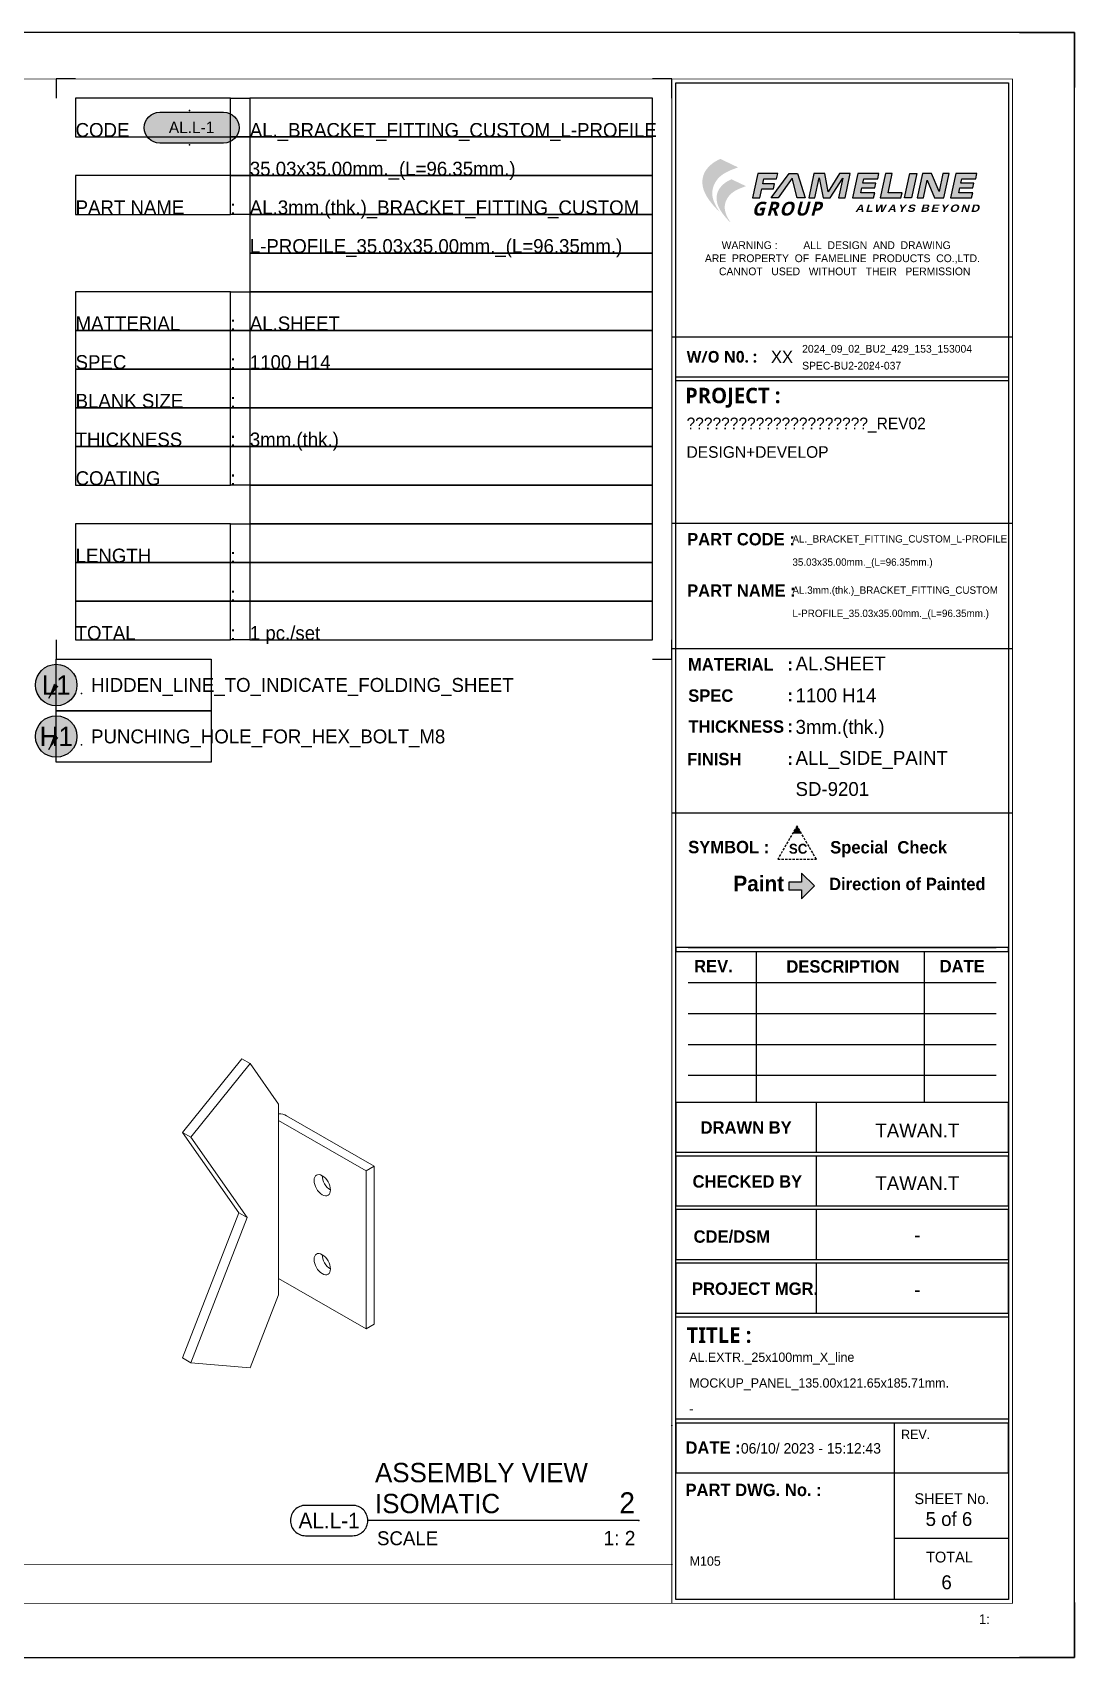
# Model space of a CAD drawing. Header units: millimetres. Extents: x -244126 to 368105, y -173968 to 259060.
# Drawn here: x 4256.4 to 4525.5, y 2857.8 to 3277.8 of the extents above; entities that cross this region are included whole.
import ezdxf
from ezdxf.enums import TextEntityAlignment as Align

# ---------------------------------------------------------------- set-up
doc = ezdxf.new("R2010")
doc.units = ezdxf.units.MM
doc.header["$MEASUREMENT"] = 0
for name, pattern in [('005_GG_TA_LINE', [13.75, 5, -1.25, 1.25, -1.25, 5]), ('BORDER2', [22.225, 6.35, -3.175, 6.35, -3.175, 0, -3.175]), ('HIDDEN', [9.525, 6.35, -3.175]), ('TA_GL_000.00010', [0.000275, 0.0001, -2.5e-05, 2.5e-05, -2.5e-05, 0.0001]), ('TA_HL_000.60000', [3.9, 2.13, -1.77])]:
    doc.linetypes.add(name, pattern=pattern)
for name, color, linetype in [('000 - D I M 0.25', 6, 'Continuous'), ('000 - H A T C H', 8, 'Continuous'), ('000 - L I N E 0.1', 1, 'Continuous'), ('000 - SYMBOL CON', 1, 'Continuous'), ('000 - T E X T', 4, 'Continuous'), ('000 - TITLEBLOCK', 4, 'Continuous'), ('A04_TUBE SERIES', 7, 'Continuous'), ('FL-Support ii', 5, 'Continuous'), ('T E X T', 4, 'Continuous')]:
    doc.layers.add(name, color=color, linetype=linetype)
doc.styles.add('BROWALLIA', font='BrowalliaUPC.ttf')
doc.styles.add('Cetury Gothic', font='GOTHIC.TTF')
doc.styles.add('MtXpl_BrowalliaUPC', font='BrowalliaUPC.ttf')
doc.styles.add('MtXpl_Century_Gothic', font='GOTHICB.TTF')
doc.styles.add('MtXpl_Malgun_Gothic', font='malgunbd.ttf')
doc.styles.add('TA', font='Cordia New.ttf', dxfattribs={"height": 4.5})

# ---------------------------------------------------------------- blocks, each defined once
blk = doc.blocks.new('A$Cfd196da9')
at = {"color": 0, "linetype": 'ByBlock', "const_width": 0.1}
blk.add_lwpolyline([(-143.5, -98), (96.5, -98), (96.5, 99), (-143.5, 99)], close=True, dxfattribs=at)
blk = doc.blocks.new('NEW LOGO FAMELINE')
h = blk.add_hatch(color=3)
h.dxf.hatch_style = 1
h.set_gradient(color1=(51, 51, 51), color2=(132, 132, 132), tint=1, name='INVHEMISPHERICAL')
edge = h.paths.add_edge_path()
edge.add_spline(control_points=[(167, -151.3), (166.2, -150.2), (164.6, -148), (161.9, -143.2), (159.3, -137.4), (158.4, -130.6), (159.4, -124.4), (161.9, -118.6), (166.8, -112.3), (175.3, -106.8), (182.7, -104.2), (186.7, -102.7)], knot_values=[0, 0, 0, 0, 3.999368, 8.221458, 16.423435, 22.935826, 28.683381, 35.030362, 41.70231, 52.106571, 65.045306, 65.045306, 65.045306, 65.045306], degree=3, periodic=0)
edge.add_line((186.7, -102.7), (167.5, -93.5))
edge.add_spline(control_points=[(167.5, -93.5), (165.3, -94.5), (160.7, -96.8), (154.8, -101.7), (150.3, -107.6), (148, -114.3), (147.8, -121.1), (149.6, -128.8), (153.3, -135.6), (157.9, -141.6), (162.1, -146.7), (165.3, -149.7), (167, -151.3)], knot_values=[0, 0, 0, 0, 7.114643, 15.455222, 22.761373, 29.246418, 36.248595, 42.954952, 52.716962, 59.173886, 65.493194, 72.469008, 72.469008, 72.469008, 72.469008], degree=3, periodic=0)
edge = h.paths.add_edge_path(flags=16)
edge.add_spline(control_points=[(174.4, -106.3), (174.1, -106.2), (172.5, -105.6), (168.6, -105.4), (162.7, -105.8), (156.2, -106.9), (152.6, -109.1), (151, -110.1)], knot_values=[0, 0, 0, 0, 1.056476, 5.025479, 11.599149, 18.811417, 24.352285, 24.352285, 24.352285, 24.352285], degree=3, periodic=0)
edge.add_spline(control_points=[(151, -110.1), (151.1, -109.8), (151.2, -109.5), (151.8, -108.3), (152.4, -107.3), (153.9, -105.1), (154.9, -104), (157.1, -101.7), (158.4, -100.5), (160.4, -99), (161.1, -98.5), (162.6, -97.6), (163.3, -97.1), (164.9, -96.2), (165.8, -95.8), (167, -95.2), (167.2, -95.1), (167.5, -95)], knot_values=[0.636744, 0.636744, 0.636744, 0.636744, 1.528083, 1.528083, 5.150301, 5.150301, 9.845601, 9.845601, 15.15015, 15.15015, 17.802424, 17.802424, 20.454698, 20.454698, 23.491903, 23.491903, 24.373762, 24.373762, 24.373762, 24.373762], degree=3, periodic=0)
edge.add_line((167.5, -95), (183.3, -102.6))
edge.add_spline(control_points=[(183.3, -102.6), (182.4, -102.9), (181.5, -103.2), (178.6, -104.4), (176.5, -105.2), (174.4, -106.3)], knot_values=[3.151221, 3.151221, 3.151221, 3.151221, 5.963358, 5.963358, 12.618488, 12.618488, 12.618488, 12.618488], degree=3, periodic=0)
h = blk.add_hatch(color=253)
h.dxf.hatch_style = 1
edge = h.paths.add_edge_path()
edge.add_spline(control_points=[(167.5, -95), (167.2, -95.1), (167, -95.2), (165.8, -95.8), (164.9, -96.2), (163.3, -97.1), (162.6, -97.6), (161.1, -98.5), (160.4, -99), (158.4, -100.5), (157.1, -101.7), (154.9, -104), (153.9, -105.1), (152.4, -107.3), (151.8, -108.3), (151.2, -109.5), (151.1, -109.8), (151, -110.1)], knot_values=[0.636744, 0.636744, 0.636744, 0.636744, 1.518603, 1.518603, 4.555808, 4.555808, 7.208082, 7.208082, 9.860357, 9.860357, 15.164905, 15.164905, 19.860205, 19.860205, 23.482423, 23.482423, 24.373762, 24.373762, 24.373762, 24.373762], degree=3, periodic=0)
edge.add_spline(control_points=[(151, -110.1), (152.6, -109.1), (156.2, -106.9), (162.7, -105.8), (168.6, -105.4), (172.5, -105.6), (174.1, -106.2), (174.4, -106.3)], knot_values=[0, 0, 0, 0, 5.540868, 12.753135, 19.326806, 23.295809, 24.352285, 24.352285, 24.352285, 24.352285], degree=3, periodic=0)
edge.add_spline(control_points=[(174.4, -106.3), (176.5, -105.2), (178.6, -104.4), (181.5, -103.2), (182.4, -102.9), (183.3, -102.6)], knot_values=[3.151221, 3.151221, 3.151221, 3.151221, 9.806351, 9.806351, 12.618488, 12.618488, 12.618488, 12.618488], degree=3, periodic=0)
edge.add_line((183.3, -102.6), (167.5, -95))
edge = h.paths.add_edge_path()
edge.add_spline(control_points=[(179.5, -116.8), (179.3, -116.9), (179.1, -117), (178.1, -117.4), (177.4, -117.8), (176, -118.5), (175.4, -118.9), (174.3, -119.6), (173.7, -120), (172, -121.3), (171, -122.3), (169.1, -124.2), (168.3, -125.1), (167.1, -126.9), (166.6, -127.7), (166.1, -128.8), (166, -129), (165.9, -129.2)], knot_values=[0.636744, 0.636744, 0.636744, 0.636744, 1.518603, 1.518603, 4.555808, 4.555808, 7.208082, 7.208082, 9.860357, 9.860357, 15.164905, 15.164905, 19.860205, 19.860205, 23.482423, 23.482423, 24.373762, 24.373762, 24.373762, 24.373762], degree=3, periodic=0)
edge.add_spline(control_points=[(165.9, -129.2), (166.3, -129), (166.6, -128.7), (167, -128.5)], knot_values=[0, 0, 0, 0, 1.522018, 1.522018, 1.522018, 1.522018], degree=3, periodic=0)
edge.add_spline(control_points=[(167, -128.5), (167.7, -128.1), (168.5, -127.7), (169.2, -127.3)], knot_values=[1.522018, 1.522018, 1.522018, 1.522018, 4.566053, 4.566053, 4.566053, 4.566053], degree=3, periodic=0)
edge.add_spline(control_points=[(169.2, -127.3), (169.5, -127.2), (170.2, -126.9), (171, -126.6), (171.6, -126.5)], knot_values=[4.566053, 4.566053, 4.566053, 4.566053, 5.540868, 7.610089, 7.610089, 7.610089, 7.610089], degree=3, periodic=0)
edge.add_spline(control_points=[(171.6, -126.5), (172.4, -126.3), (173.2, -126.1), (174, -126)], knot_values=[7.610089, 7.610089, 7.610089, 7.610089, 10.654125, 10.654125, 10.654125, 10.654125], degree=3, periodic=0)
edge.add_spline(control_points=[(174, -126), (174.6, -125.9), (175.8, -125.7), (177.1, -125.6), (177.8, -125.5)], knot_values=[10.654125, 10.654125, 10.654125, 10.654125, 12.753135, 15.220178, 15.220178, 15.220178, 15.220178], degree=3, periodic=0)
edge.add_spline(control_points=[(177.8, -125.5), (178.9, -125.5), (180.1, -125.4), (181.4, -125.4), (181.5, -125.4)], knot_values=[15.220178, 15.220178, 15.220178, 15.220178, 19.326806, 19.786231, 19.786231, 19.786231, 19.786231], degree=3, periodic=0)
edge.add_spline(control_points=[(181.5, -125.4), (182.1, -125.5), (182.8, -125.5), (183.4, -125.6)], knot_values=[19.786231, 19.786231, 19.786231, 19.786231, 22.069258, 22.069258, 22.069258, 22.069258], degree=3, periodic=0)
edge.add_spline(control_points=[(183.4, -125.6), (183.7, -125.6), (184.1, -125.7), (184.5, -125.8), (184.6, -125.9)], knot_values=[22.069258, 22.069258, 22.069258, 22.069258, 23.295809, 23.591276, 23.591276, 23.591276, 23.591276], degree=3, periodic=0)
edge.add_spline(control_points=[(184.6, -125.9), (184.8, -125.9), (185, -126), (185.2, -126.1)], knot_values=[23.591276, 23.591276, 23.591276, 23.591276, 24.352285, 24.352285, 24.352285, 24.352285], degree=3, periodic=0)
edge.add_spline(control_points=[(185.2, -126.1), (186.9, -125.2), (188.6, -124.5), (191, -123.5), (191.8, -123.3), (192.5, -123)], knot_values=[3.151221, 3.151221, 3.151221, 3.151221, 9.806351, 9.806351, 12.618488, 12.618488, 12.618488, 12.618488], degree=3, periodic=0)
edge.add_line((192.5, -123), (179.5, -116.8))
h = blk.add_hatch(color=3)
h.dxf.hatch_style = 1
h.set_gradient(color1=(51, 51, 51), color2=(132, 132, 132), tint=1, name='INVHEMISPHERICAL')
edge = h.paths.add_edge_path()
edge.add_spline(control_points=[(179.1, -163.1), (178.5, -162.2), (177.2, -160.4), (174.9, -156.5), (172.8, -151.7), (172, -146), (172.8, -140.9), (174.9, -136.2), (178.9, -131), (185.9, -126.5), (192, -124.3), (195.3, -123.1)], knot_values=[0, 0, 0, 0, 3.28902, 6.761203, 13.506384, 18.862075, 23.588778, 28.808439, 34.295348, 42.851654, 53.492273, 53.492273, 53.492273, 53.492273], degree=3, periodic=0)
edge.add_line((195.3, -123.1), (179.5, -115.6))
edge.add_spline(control_points=[(179.5, -115.6), (177.7, -116.4), (173.9, -118.3), (169.1, -122.3), (165.3, -127.2), (163.4, -132.7), (163.3, -138.3), (164.8, -144.6), (167.9, -150.2), (171.6, -155.1), (175.1, -159.3), (177.7, -161.8), (179.1, -163.1)], knot_values=[0, 0, 0, 0, 5.850974, 12.71014, 18.718608, 24.051811, 29.810295, 35.325501, 43.35363, 48.663707, 53.86061, 59.597414, 59.597414, 59.597414, 59.597414], degree=3, periodic=0)
edge = h.paths.add_edge_path(flags=16)
edge.add_spline(control_points=[(171.6, -126.5), (171, -126.6), (170.2, -126.9), (169.5, -127.2), (169.2, -127.3)], knot_values=[4.566053, 4.566053, 4.566053, 4.566053, 6.635274, 7.610089, 7.610089, 7.610089, 7.610089], degree=3, periodic=0)
edge.add_spline(control_points=[(169.2, -127.3), (168.5, -127.7), (167.7, -128.1), (167, -128.5)], knot_values=[1.522018, 1.522018, 1.522018, 1.522018, 4.566053, 4.566053, 4.566053, 4.566053], degree=3, periodic=0)
edge.add_spline(control_points=[(167, -128.5), (166.6, -128.7), (166.3, -129), (165.9, -129.2)], knot_values=[0, 0, 0, 0, 1.522018, 1.522018, 1.522018, 1.522018], degree=3, periodic=0)
edge.add_spline(control_points=[(165.9, -129.2), (166, -129), (166.1, -128.8), (166.6, -127.7), (167.1, -126.9), (168.3, -125.1), (169.1, -124.2), (171, -122.3), (172, -121.3), (173.7, -120), (174.3, -119.6), (175.4, -118.9), (176, -118.5), (177.4, -117.8), (178.1, -117.4), (179.1, -117), (179.3, -116.9), (179.5, -116.8)], knot_values=[0.636744, 0.636744, 0.636744, 0.636744, 1.528083, 1.528083, 5.150301, 5.150301, 9.845601, 9.845601, 15.15015, 15.15015, 17.802424, 17.802424, 20.454698, 20.454698, 23.491903, 23.491903, 24.373762, 24.373762, 24.373762, 24.373762], degree=3, periodic=0)
edge.add_line((179.5, -116.8), (192.5, -123))
edge.add_spline(control_points=[(192.5, -123), (191.8, -123.3), (191, -123.5), (188.6, -124.5), (186.9, -125.2), (185.2, -126.1)], knot_values=[3.151221, 3.151221, 3.151221, 3.151221, 5.963358, 5.963358, 12.618488, 12.618488, 12.618488, 12.618488], degree=3, periodic=0)
edge.add_spline(control_points=[(185.2, -126.1), (185, -126), (184.8, -125.9), (184.6, -125.9)], knot_values=[23.591276, 23.591276, 23.591276, 23.591276, 24.352285, 24.352285, 24.352285, 24.352285], degree=3, periodic=0)
edge.add_spline(control_points=[(184.6, -125.9), (184.5, -125.8), (184.1, -125.7), (183.7, -125.6), (183.4, -125.6)], knot_values=[22.069258, 22.069258, 22.069258, 22.069258, 22.364725, 23.591276, 23.591276, 23.591276, 23.591276], degree=3, periodic=0)
edge.add_spline(control_points=[(183.4, -125.6), (182.8, -125.5), (182.1, -125.5), (181.5, -125.4)], knot_values=[19.786231, 19.786231, 19.786231, 19.786231, 22.069258, 22.069258, 22.069258, 22.069258], degree=3, periodic=0)
edge.add_spline(control_points=[(181.5, -125.4), (181.4, -125.4), (180.1, -125.4), (178.9, -125.5), (177.8, -125.5)], knot_values=[15.220178, 15.220178, 15.220178, 15.220178, 15.679604, 19.786231, 19.786231, 19.786231, 19.786231], degree=3, periodic=0)
edge.add_spline(control_points=[(177.8, -125.5), (177.1, -125.6), (175.8, -125.7), (174.6, -125.9), (174, -126)], knot_values=[10.654125, 10.654125, 10.654125, 10.654125, 13.121167, 15.220178, 15.220178, 15.220178, 15.220178], degree=3, periodic=0)
edge.add_spline(control_points=[(174, -126), (173.2, -126.1), (172.4, -126.3), (171.6, -126.5)], knot_values=[7.610089, 7.610089, 7.610089, 7.610089, 10.654125, 10.654125, 10.654125, 10.654125], degree=3, periodic=0)
blk = doc.blocks.new('*U1670')
h = blk.add_hatch(color=3)
h.dxf.hatch_style = 1
h.paths.add_polyline_path([(510.88, 377.25), (512.73, 377.25), (513.23, 379.59), (516.26, 379.59), (516.54, 380.9), (513.5, 380.9), (513.78, 382.22), (517.05, 382.22), (517.34, 383.55), (512.22, 383.55)])
h.paths.add_polyline_path([(515.64, 377.25), (517.5, 377.25), (521.06, 382.34), (522.38, 377.25), (524.44, 377.25), (522.5, 383.55), (520.35, 383.55)])
h.paths.add_polyline_path([(528.02, 382.4), (529.06, 377.25), (530.93, 377.25), (534.14, 382.39), (533.05, 377.25), (534.73, 377.25), (536.07, 383.55), (533.35, 383.55), (530.4, 378.85), (529.51, 383.55), (526.71, 383.55), (525.37, 377.25), (526.93, 377.25)])
h.paths.add_polyline_path([(536.68, 377.25), (542.13, 377.25), (542.41, 378.58), (538.81, 378.58), (539.07, 379.83), (542.46, 379.83), (542.73, 381.07), (539.34, 381.07), (539.58, 382.22), (543.19, 382.22), (543.47, 383.55), (538.02, 383.55)])
h.paths.add_polyline_path([(543.82, 377.25), (549.18, 377.25), (549.46, 378.58), (545.9, 378.58), (546.95, 383.55), (545.16, 383.55)])
h.paths.add_polyline_path([(550.13, 377.25), (551.92, 377.25), (553.26, 383.55), (551.47, 383.55)])
h.paths.add_polyline_path([(553.37, 377.25), (555.01, 377.25), (555.97, 381.8), (557.88, 377.25), (560.29, 377.25), (561.63, 383.55), (560.03, 383.55), (559.05, 378.94), (557.1, 383.55), (554.71, 383.55)])
h.paths.add_polyline_path([(561.98, 377.25), (567.43, 377.25), (567.71, 378.58), (564.11, 378.58), (564.37, 379.83), (567.76, 379.83), (568.03, 381.07), (564.64, 381.07), (564.88, 382.22), (568.48, 382.22), (568.77, 383.55), (563.32, 383.55)])
h = blk.add_hatch(color=150)
h.dxf.hatch_style = 1
h.paths.add_polyline_path([(522.34, 214.96), (521.18, 212.96), (523.49, 212.96)])
at = {"layer": 'FL-Support ii'}
blk.add_hatch(color=1, dxfattribs=at).paths.add_polyline_path([(523.53, 200.43), (523.53, 202.76), (526.87, 199.42), (523.53, 196.08), (523.53, 198.41), (520.19, 198.41), (520.19, 200.43)])
at = {"color": 3, "linetype": 'Continuous'}
for p, q in [((490, 341.3), (578, 341.3)), ((490, 293.14), (578, 293.14)), ((578, 260.72), (490, 260.72)), ((578, 260.72), (490, 260.72)), ((578, 218.23), (490, 218.23)), ((511.81, 182.47), (511.81, 143.47)), ((555.19, 182.47), (555.19, 143.47)), ((494.21, 174.47), (573.79, 174.47)), ((527.24, 143.47), (527.24, 130.61)), ((527.24, 129.61), (527.24, 116.75)), ((527.24, 115.75), (527.24, 102.89)), ((527.24, 101.89), (527.24, 89.03)), ((547.4, 60.57), (547.4, 47.72)), ((547.4, 47.72), (547.4, 15)), ((547.4, 30.86), (577, 30.86))]:
    blk.add_line(p, q, dxfattribs=at)
at = {"color": 8, "linetype": 'Continuous'}
for p, q in [((494.21, 183.47), (573.79, 183.47)), ((494.21, 166.47), (573.79, 166.47)), ((494.21, 158.47), (573.79, 158.47)), ((494.21, 150.47), (573.79, 150.47))]:
    blk.add_line(p, q, dxfattribs=at)
at = {"color": 3}
for points in [[(517.34, 383.55), (512.22, 383.55), (510.88, 377.25), (512.73, 377.25), (513.23, 379.59), (516.26, 379.59), (516.54, 380.9), (513.5, 380.9), (513.78, 382.22), (517.05, 382.22), (517.34, 383.55)], [(515.64, 377.25), (520.35, 383.55), (522.5, 383.55), (524.44, 377.25), (522.38, 377.25), (521.06, 382.34), (517.5, 377.25), (515.64, 377.25)], [(525.37, 377.25), (526.93, 377.25), (528.02, 382.4), (529.06, 377.25), (530.93, 377.25), (534.14, 382.39), (533.05, 377.25), (534.73, 377.25), (536.07, 383.55), (533.35, 383.55), (530.4, 378.85), (529.51, 383.55), (526.71, 383.55), (525.37, 377.25)], [(546.95, 383.55), (545.16, 383.55), (543.82, 377.25), (549.18, 377.25), (549.46, 378.58), (545.9, 378.58), (546.95, 383.55)], [(551.47, 383.55), (553.26, 383.55), (551.92, 377.25), (550.13, 377.25), (551.47, 383.55)], [(553.37, 377.25), (555.01, 377.25), (555.97, 381.8), (557.88, 377.25), (560.29, 377.25), (561.63, 383.55), (560.03, 383.55), (559.05, 378.94), (557.1, 383.55), (554.71, 383.55), (553.37, 377.25)]]:
    blk.add_lwpolyline(points, dxfattribs=at)
for points in [[(539.58, 382.22), (543.19, 382.22), (543.47, 383.55), (538.02, 383.55), (536.68, 377.25), (542.13, 377.25), (542.41, 378.58), (538.81, 378.58), (539.07, 379.83), (542.46, 379.83), (542.73, 381.07), (539.34, 381.07)], [(564.88, 382.22), (568.48, 382.22), (568.77, 383.55), (563.32, 383.55), (561.98, 377.25), (567.43, 377.25), (567.71, 378.58), (564.11, 378.58), (564.37, 379.83), (567.76, 379.83), (568.03, 381.07), (564.64, 381.07)]]:
    blk.add_lwpolyline(points, close=True, dxfattribs=at)
at = {"color": 3, "linetype": 'Continuous'}
for points in [[(577, 330.96), (577, 329.96), (491, 329.96), (491, 330.96)], [(577, 182.47), (577, 183.47), (491, 183.47), (491, 182.47)], [(577, 130.61), (577, 143.47), (491, 143.47), (491, 130.61)], [(577, 116.75), (577, 129.61), (491, 129.61), (491, 116.75)], [(577, 102.89), (577, 115.75), (491, 115.75), (491, 102.89)], [(577, 89.03), (577, 101.89), (491, 101.89), (491, 89.03)], [(577, 88.03), (577, 61.57), (491, 61.57), (491, 88.03)], [(577, 47.72), (577, 60.57), (491, 60.57), (491, 47.72)], [(577, 47.72), (577, 15), (491, 15), (491, 47.72)]]:
    blk.add_lwpolyline(points, close=True, dxfattribs=at)
at = {"color": 150, "linetype": 'HIDDEN', "ltscale": 0.1}
blk.add_lwpolyline([(517.34, 206.3), (527.34, 206.3), (522.34, 214.96), (517.34, 206.3)], dxfattribs=at)
for p in [(541.3, 337.59), (541.3, 333.89)]:
    blk.add_point(p)
at = {"layer": '000 - L I N E 0.1', "color": 21, "linetype": 'Continuous'}
for points in [[(579.76, 420), (594, 420), (594, 405.76)], [(594, 14.24), (594, 0), (579.76, 0)]]:
    blk.add_lwpolyline(points, dxfattribs=at)
at = {"layer": '000 - T E X T', "color": 3, "const_width": 0.2}
blk.add_lwpolyline([(578, 14), (490, 14), (490, 408), (578, 408)], close=True, dxfattribs=at)
at = {"layer": '000 - T E X T', "color": 3}
blk.add_lwpolyline([(577, 15), (491, 15), (491, 407), (577, 407)], close=True, dxfattribs=at)
at = {"layer": '000 - T E X T', "color": 3, "const_width": 0.2}
blk.add_lwpolyline([(10, 24), (490, 24)], dxfattribs=at)
at = {"layer": '000 - TITLEBLOCK', "color": 250}
blk.add_lwpolyline([(0, 0), (594, 0), (594, 420), (0, 420)], close=True, dxfattribs=at)
at = {"layer": 'FL-Support ii', "color": 5}
blk.add_lwpolyline([(523.53, 196.08), (526.87, 199.42), (523.53, 202.76), (523.53, 200.43), (520.19, 200.43), (520.19, 198.41), (523.53, 198.41)], close=True, dxfattribs=at)
at = {"color": 3, "xscale": 0.2379114290367492, "yscale": 0.2379114290367492, "zscale": 0.2379114290367492}
blk.add_blockref('NEW LOGO FAMELINE', (462.69, 409.57), dxfattribs=at)
at = {"layer": '000 - T E X T', "color": 3, "xscale": 2, "yscale": 2, "zscale": 2}
blk.add_blockref('A$Cfd196da9', (297, 210), dxfattribs=at)
at = {"color": 4, "style": 'Cetury Gothic'}
blk.add_text(' 1:', height=2.502, dxfattribs=at).set_placement((568.4, 8.64))
at = {"color": 2, "attachment_point": 1, "style": 'Cetury Gothic'}
for s, width, insert, char_height in [('{\\f@Meiryo UI|b1|i1|c0|p34;\\T1.1;GROUP}', 22.5192, (510.65, 376.25), 3.5687), ('{\\fArial Black|b0|i1|c0|p34;\\T1.2;ALWAYS BEYOND}', 36.507, (537.36, 375.53), 1.9033)]:
    blk.add_mtext_dynamic_manual_height_columns(s, width=width, gutter_width=5.95, heights=[0], dxfattribs=dict(at, insert=insert, char_height=char_height))
at = {"color": 4, "style": 'TA'}
blk.add_attdef('PAPER_SIZE', text='', height=2.5, dxfattribs=at).set_placement((568.6, 9.97), align=Align.MIDDLE_RIGHT)
blk.add_attdef('SCALE_SIZE', text='', height=2.5, dxfattribs=at).set_placement((573.51, 10.03), align=Align.MIDDLE_LEFT)
at = {"layer": '000 - D I M 0.25', "color": 2, "insert": (518.99, 202.05), "char_height": 4, "width": 134.2273, "attachment_point": 3, "style": 'BROWALLIA'}
blk.add_mtext('{\\fBrowalliaUPC|b1|i0|c222|p34;Paint}', dxfattribs=at)
at = {"layer": '000 - T E X T', "linetype": '005_GG_TA_LINE', "insert": (506.85, 55.4), "char_height": 2.6877, "attachment_point": 1, "style": 'Cetury Gothic'}
blk.add_mtext(' 06/10/ 2023 - 15:12:43 ', dxfattribs=at)
at = {"layer": '000 - T E X T', "color": 250, "style": 'TA'}
for tag, height, p in [('SUPERLINK', 2, (17.26, 415.77)), ('NAMEFILE', 2, (17.26, 411.76)), ('SC', 40, (3.36, 375.21))]:
    blk.add_attdef(tag, text='', height=height, dxfattribs=at).set_placement(p, align=Align.MIDDLE_LEFT)
at = {"layer": '000 - T E X T', "color": 4, "style": 'TA'}
for tag, height, p in [('NAME_JOB_1', 2, (523.67, 338.25)), ('NAME_JOB_2', 2, (523.67, 333.89)), ('NAME_PROJECT_1', 3, (493.81, 318.97)), ('NAME_PROJECT_2', 3, (493.81, 311.57)), ('NAME_PROJECT_3', 3, (493.81, 304.17)), ('CODE_VALUE_1', 1.9, (521.15, 289.12)), ('CODE_VALUE_2', 1.9, (521.15, 283.12)), ('PART_NAME_VALUE_1', 1.9, (521.15, 275.87)), ('PART_NAME_VALUE_2', 1.9, (521.15, 269.87)), ('PART_NAME_VALUE_3', 1.9, (521.15, 263.87)), ('MATTERIAL_VALUE_1', 3.6, (521.96, 256.9)), ('SPEC_VALUE', 3.6, (521.96, 248.68)), ('THICKNESS_VALUE', 3.6, (521.96, 240.53)), ('COATING_VALUE_1', 3.6, (521.96, 232.5)), ('COATING_VALUE_2', 3.6, (521.96, 224.47)), ('NAME_TITLE_1', 2.4, (494.51, 77.62)), ('NAME_TITLE_2', 2.4, (494.51, 70.96)), ('NAME_TITLE_3', 2.4, (494.51, 64.3)), ('DRAWING_NO1', 2.4, (494.61, 32.92)), ('DRAWING_NO2', 2.4, (494.61, 24.91))]:
    blk.add_attdef(tag, text='', height=height, dxfattribs=at).set_placement(p, align=Align.MIDDLE_LEFT)
for tag, p in [('NAME_DAFT', (553.41, 136.22)), ('NAME_CHECKED', (553.41, 122.6)), ('NAME_DESIGNER', (553.41, 109.21)), ('NAME_DESIGN_MGR', (553.41, 95.12))]:
    blk.add_attdef(tag, text='', height=3.6, dxfattribs=at).set_placement(p, align=Align.MIDDLE_CENTER)
for tag, p, height in [('REV', (553.53, 50.25), 3.75), ('NAME_REMARK', (55.29, 17.3), 4)]:
    blk.add_attdef(tag, p, '', height=height, dxfattribs=at)
at = {"layer": '000 - T E X T', "color": 4, "style": 'Cetury Gothic'}
for tag, p in [('SHEET_NO.', (561.58, 34)), ('TOTAL_SHEET_NO.', (560.97, 17.64))]:
    blk.add_attdef(tag, text='', height=3.6, dxfattribs=at).set_placement(p, align=Align.CENTER)
at = {"layer": 'T E X T', "color": 4, "linetype": '005_GG_TA_LINE'}
for s, height, style, p in [(' WARNING :         ALL  DESIGN  AND  DRAWING', 2, 'Cetury Gothic', (502.13, 364.03)), ('ARE  PROPERTY  OF  FAMELINE  PRODUCTS  CO.,LTD.', 2, 'Cetury Gothic', (498.55, 360.65)), (' CANNOT   USED   WITHOUT   THEIR   PERMISSION', 2, 'Cetury Gothic', (501.44, 357.26)), ('W/O N0. :', 3, 'MtXpl_Malgun_Gothic', (493.85, 334.69)), ('XX', 3.2, 'Cetury Gothic', (515.6, 334.57)), ('PROJECT :', 4, 'MtXpl_Malgun_Gothic', (493.42, 324.18)), ('PART CODE :', 3.2, 'MtXpl_Century_Gothic', (493.95, 287.44)), ('PART NAME :', 3.2, 'MtXpl_Century_Gothic', (493.95, 274.15)), ('MATERIAL', 3.2, 'MtXpl_Century_Gothic', (494.19, 255.1)), (':', 3.2, 'MtXpl_Century_Gothic', (519.82, 255.1)), ('SPEC', 3.2, 'MtXpl_Century_Gothic', (494.23, 247.02)), (':', 3.2, 'MtXpl_Century_Gothic', (519.82, 247.1)), ('THICKNESS', 3.2, 'MtXpl_Century_Gothic', (494.27, 239.02)), (':', 3.2, 'MtXpl_Century_Gothic', (519.82, 239.1)), ('FINISH', 3.2, 'MtXpl_Century_Gothic', (493.94, 230.61)), (':', 3.2, 'MtXpl_Century_Gothic', (519.82, 230.69)), ('SYMBOL :', 3.2, 'MtXpl_Century_Gothic', (494.23, 207.87)), ('Special  Check', 3.2, 'MtXpl_Century_Gothic', (530.9, 207.81)), ('Direction of Painted', 3.2, 'MtXpl_Century_Gothic', (530.62, 198.33)), ('REV.', 3.2, 'MtXpl_Century_Gothic', (495.75, 177.09)), ('DESCRIPTION', 3.2, 'MtXpl_Century_Gothic', (519.59, 177.01)), ('DATE', 3.2, 'MtXpl_Century_Gothic', (559.18, 177.09)), ('DRAWN BY', 3.2, 'MtXpl_Century_Gothic', (497.43, 135.38)), ('CHECKED BY', 3.2, 'MtXpl_Century_Gothic', (495.36, 121.44)), ('CDE/DSM', 3.2, 'MtXpl_Century_Gothic', (495.62, 107.2)), ('PROJECT MGR.', 3.2, 'MtXpl_Century_Gothic', (495.21, 93.73)), ('TITLE :', 4, 'MtXpl_Malgun_Gothic', (493.8, 81.32)), ('REV.', 2.4, 'Cetury Gothic', (549.23, 56.46)), ('DATE :', 3.2, 'MtXpl_Century_Gothic', (493.52, 52.64)), ('PART DWG. No. :', 3.2, 'MtXpl_Century_Gothic', (493.53, 41.72)), ('SHEET No.', 2.8, 'Cetury Gothic', (552.68, 39.65)), ('TOTAL', 2.8, 'Cetury Gothic', (555.68, 24.56))]:
    blk.add_text(s, height=height, dxfattribs=dict(at, style=style)).set_placement(p)
at = {"layer": 'T E X T', "color": 150, "insert": (520.24, 210.31), "char_height": 2.56, "attachment_point": 1, "style": 'Cetury Gothic'}
blk.add_mtext('{\\fCentury Gothic|b1|i0|c0|p34;SC}', dxfattribs=at)
blk = doc.blocks.new('A$C829836ee')
for p in [(0, 3), (0, -3)]:
    blk.add_point(p)
blk = doc.blocks.new('*U4955')
at = {"layer": '000 - H A T C H'}
h = blk.add_hatch(color=250, dxfattribs=at)
h.dxf.hatch_style = 1
edge = h.paths.add_edge_path()
edge.add_arc((10.87, -3.8), 2, 90, 270, ccw=False)
edge.add_line((10.87, -1.8), (19.12, -1.8))
edge.add_arc((19.12, -3.8), 2, -90, 90, ccw=False)
edge.add_line((19.12, -5.8), (10.87, -5.8))
at = {"layer": '000 - SYMBOL CON', "color": 2}
blk.add_lwpolyline([(10.87, -5.8, -1), (10.87, -1.8), (19.12, -1.8, -1), (19.12, -5.8)], format="xyb", close=True, dxfattribs=at)
at = {"layer": 'A04_TUBE SERIES', "color": 3}
blk.add_point((12.41, -3.8), dxfattribs=at)
at = {"layer": 'Defpoints', "color": 250}
for points in [[(0, 2.5), (-2.5, 2.5), (-2.5, 0)], [(77, 0), (77, 2.5), (74.5, 2.5)], [(-2.5, -70), (-2.5, -72.5), (0, -72.5)], [(74.5, -72.5), (77, -72.5), (77, -70)]]:
    blk.add_lwpolyline(points, dxfattribs=at)
for points in [[(0, -5), (20, -5), (20, 0), (0, 0)], [(20, 0), (22.5, 0), (22.5, -5), (20, -5)], [(22.5, -5), (74.5, -5), (74.5, 0), (22.5, 0)], [(20, -5), (22.5, -5), (22.5, -10), (20, -10)], [(22.5, -10), (74.5, -10), (74.5, -5), (22.5, -5)], [(0, -15), (20, -15), (20, -10), (0, -10)], [(20, -10), (22.5, -10), (22.5, -15), (20, -15)], [(22.5, -15), (74.5, -15), (74.5, -10), (22.5, -10)], [(22.5, -20), (74.5, -20), (74.5, -15), (22.5, -15)], [(22.5, -25), (74.5, -25), (74.5, -20), (22.5, -20)], [(0, -30), (20, -30), (20, -25), (0, -25)], [(20, -25), (22.5, -25), (22.5, -30), (20, -30)], [(22.5, -30), (74.5, -30), (74.5, -25), (22.5, -25)], [(0, -35), (20, -35), (20, -30), (0, -30)], [(20, -30), (22.5, -30), (22.5, -35), (20, -35)], [(22.5, -35), (74.5, -35), (74.5, -30), (22.5, -30)], [(0, -40), (20, -40), (20, -35), (0, -35)], [(20, -35), (22.5, -35), (22.5, -40), (20, -40)], [(22.5, -40), (74.5, -40), (74.5, -35), (22.5, -35)], [(0, -45), (20, -45), (20, -40), (0, -40)], [(20, -40), (22.5, -40), (22.5, -45), (20, -45)], [(22.5, -45), (74.5, -45), (74.5, -40), (22.5, -40)], [(0, -50), (20, -50), (20, -45), (0, -45)], [(20, -45), (22.5, -45), (22.5, -50), (20, -50)], [(22.5, -50), (74.5, -50), (74.5, -45), (22.5, -45)], [(22.5, -55), (74.5, -55), (74.5, -50), (22.5, -50)], [(0, -60), (20, -60), (20, -55), (0, -55)], [(20, -55), (22.5, -55), (22.5, -60), (20, -60)], [(22.5, -60), (74.5, -60), (74.5, -55), (22.5, -55)], [(0, -65), (20, -65), (20, -60), (0, -60)], [(20, -60), (22.5, -60), (22.5, -65), (20, -65)], [(22.5, -65), (74.5, -65), (74.5, -60), (22.5, -60)], [(0, -70), (20, -70), (20, -65), (0, -65)], [(20, -65), (22.5, -65), (22.5, -70), (20, -70)], [(22.5, -70), (74.5, -70), (74.5, -65), (22.5, -65)]]:
    blk.add_lwpolyline(points, close=True, dxfattribs=at)
at = {"xscale": 0.7454636594928784, "yscale": 0.7454636594928784, "zscale": 0.7454636594928784}
blk.add_blockref('A$C829836ee', (14.71, -3.8), dxfattribs=at)
at = {"layer": '000 - T E X T', "linetype": 'BORDER2', "style": 'TA'}
for s, p in [('CODE', (0, -5)), ('PART NAME', (0, -15)), (':', (20, -15)), ('MATTERIAL', (0, -30)), (':', (20, -30)), ('SPEC', (0, -35)), (':', (20, -35)), ('BLANK SIZE', (0, -40)), (':', (20, -40)), ('THICKNESS', (0, -45)), (':', (20, -45)), ('COATING', (0, -50)), (':', (20, -50)), ('LENGTH', (0, -60)), (':', (20, -60)), (':', (20, -65)), ('TOTAL', (0, -70)), (':', (20, -70))]:
    blk.add_text(s, height=1.8, dxfattribs=at).set_placement(p)
at = {"layer": '000 - T E X T', "style": 'TA', "flags": 1}
blk.add_attdef('BLK_NAME', (1.99, 0.93), '', height=1.8, dxfattribs=at)
at = {"layer": '000 - T E X T', "style": 'MtXpl_BrowalliaUPC'}
blk.add_attdef('NO.CODE', text='', height=1.49, dxfattribs=at).set_placement((14.98, -3.76), align=Align.MIDDLE_CENTER)
at = {"layer": '000 - T E X T', "style": 'TA'}
for tag, p in [('CODE_VALUE_1', (22.5, -5)), ('CODE_VALUE_2', (22.5, -10)), ('PART_NAME_VALUE_1', (22.5, -15)), ('PART_NAME_VALUE_2', (22.5, -20)), ('PART_NAME_VALUE_3', (22.5, -25)), ('MATTERIAL_VALUE_1', (22.5, -30)), ('SPEC_VALUE', (22.5, -35)), ('BLANK_SIZE_VALUE', (22.5, -40)), ('THICKNESS_VALUE', (22.5, -45)), ('COATING_VALUE_1', (22.5, -50)), ('COATING_VALUE_2', (22.5, -55)), ('LENGTH_VALUE_1', (22.5, -60)), ('LENGTH_VALUE_2', (22.5, -65)), ('TOTAL_VALUE', (22.5, -70))]:
    blk.add_attdef(tag, p, '', height=1.8, dxfattribs=at)
blk = doc.blocks.new('*U863')
at = {"color": 4}
blk.add_line((-4.26, 5.7), (-39.26, 5.7), dxfattribs=at)
at = {"linetype": 'TA_GL_000.00010'}
blk.add_point((0, 18), dxfattribs=at)
for p in [(-4.26, 5.7), (0, 0)]:
    blk.add_point(p)
at = {"layer": '000 - SYMBOL CON', "color": 0, "linetype": 'ByBlock'}
blk.add_lwpolyline([(-47.3, 7.66, 0.414214), (-49.26, 5.7, 0.414214), (-47.3, 3.74), (-41.22, 3.74, 0.414214), (-39.26, 5.7, 0.414214), (-41.22, 7.66)], format="xyb", close=True, dxfattribs=at)
at = {"color": 4, "linetype": 'BORDER2', "style": 'Cetury Gothic'}
blk.add_text('SCALE', height=1.8, dxfattribs=at).set_placement((-38.07, 2.51))
at = {"color": 0, "style": 'TA'}
for tag, p in [('HEADING2', (-38.33, 10.65)), ('HEADING', (-38.33, 6.65))]:
    blk.add_attdef(tag, p, '', height=2.5, dxfattribs=at)
for tag, height, p in [('LO', 2.7, (-4.76, 6.65)), ('SC', 1.85, (-4.7, 2.51))]:
    blk.add_attdef(tag, text='', height=height, dxfattribs=at).set_placement(p, align=Align.RIGHT)
at = {"layer": '000 - T E X T', "color": 0, "style": 'MtXpl_BrowalliaUPC'}
blk.add_attdef('NO.CODE', text='', height=2, dxfattribs=at).set_placement((-44.26, 5.7), align=Align.MIDDLE_CENTER)
blk = doc.blocks.new('000 - ARROW FOR SYMBOL')
at = {"layer": '000 - SYMBOL CON', "color": 0, "linetype": 'HIDDEN'}
blk.add_solid([(1.29, 1.57), (0, 0), (0.71, 1.9)], dxfattribs=at)
blk = doc.blocks.new('*U188')
h = blk.add_hatch(color=250)
h.dxf.hatch_style = 1
edge = h.paths.add_edge_path()
edge.add_arc((0, 0), 2.68, 0, 360)
for p in [(0, 0), (3.26, -1.08)]:
    blk.add_point(p)
at = {"layer": '000 - SYMBOL CON', "color": 0, "linetype": 'ByBlock'}
blk.add_lwpolyline([(0, 0), (0, 0), (-1, -1.73)], dxfattribs=at)
blk.add_lwpolyline([(0, 0), (0, 0), (-1, -1.73)], dxfattribs=at)
at = {"layer": '000 - SYMBOL CON', "color": 2}
blk.add_circle((0, 0), 2.68, dxfattribs=at)
at = {"layer": 'Defpoints', "color": 250}
blk.add_line((0, -2.68), (0, 2.68), dxfattribs=at)
blk.add_lwpolyline([(0, 3.33), (20, 3.33), (20, -3.33), (0, -3.33)], close=True, dxfattribs=at)
at = {"layer": '000 - SYMBOL CON', "color": 0}
blk.add_blockref('000 - ARROW FOR SYMBOL', (-1, -1.73), dxfattribs=at)
blk.add_blockref('000 - ARROW FOR SYMBOL', (-1, -1.73), dxfattribs=at)
at = {"layer": '000 - T E X T', "style": 'BROWALLIA'}
blk.add_attdef('NO.CODE', text='', height=2.5, dxfattribs=at).set_placement((0, 0), align=Align.MIDDLE_CENTER)
at = {"layer": '000 - T E X T', "style": 'TA'}
blk.add_attdef('NAME1', (4.5, -0.89), '', height=1.8, dxfattribs=at)

msp = doc.modelspace()

# ---------------------------------------------------------------- linework, layer by layer
at = {"color": 3, "linetype": 'Continuous', "lineweight": 0, "extrusion": (0, 0.816497, 0.57735)}
for p, q in [((4310.44581, 3012.50541), (4295.1365, 2993.46037)), ((4310.44581, 3012.50541), (4312.56713, 3011.28066)), ((4312.56713, 3011.28066), (4297.25782, 2992.23562)), ((4319.90749, 3000.83791), (4312.56713, 3011.28066)), ((4319.90749, 2996.59527), (4319.90749, 3000.83791)), ((4319.90749, 2955.77044), (4319.90749, 2996.59527)), ((4319.90749, 2996.59527), (4342.5349, 2983.53133)), ((4322.02881, 2997.82002), (4344.65622, 2984.75607)), ((4295.1365, 2993.46037), (4309.70128, 2972.73979)), ((4295.1365, 2993.46037), (4297.25782, 2992.23562)), ((4297.25782, 2992.23562), (4311.8226, 2971.51504)), ((4344.65622, 2984.75607), (4342.5349, 2983.53133)), ((4342.5349, 2983.53133), (4342.5349, 2942.7065)), ((4344.65622, 2943.93124), (4344.65622, 2984.75607)), ((4309.70128, 2972.73979), (4295.1365, 2935.20125)), ((4311.8226, 2971.51504), (4297.25782, 2933.97651)), ((4309.70128, 2972.73979), (4311.8226, 2971.51504)), ((4319.90749, 2955.77044), (4342.5349, 2942.7065)), ((4319.90749, 2951.5278), (4319.90749, 2955.77044)), ((4312.56713, 2932.60914), (4319.90749, 2951.5278)), ((4342.5349, 2942.7065), (4344.65622, 2943.93124)), ((4295.1365, 2935.20125), (4297.25782, 2933.97651)), ((4297.25782, 2933.97651), (4312.56713, 2932.60914))]:
    msp.add_line(p, q, dxfattribs=at)
at = {"color": 3, "linetype": 'Continuous', "lineweight": 0, "extrusion": (1.03016e-16, -6.10623e-16, -1)}
msp.add_ellipse((4319.90749, 2996.59527), major_axis=(3, 0), ratio=0.577350269, start_param=-1.570796327, end_param=-0.785398163, dxfattribs=at)
at = {"color": 3, "linetype": 'Continuous', "lineweight": 0, "extrusion": (2.27489e-16, -6.09555e-17, -1)}
for centre in [(4331.22119, 2979.85709), (4331.22119, 2959.44468)]:
    msp.add_ellipse(centre, major_axis=(1.5, -2.59808), ratio=0.577350269, start_param=-5.497787144, end_param=0.785398163, dxfattribs=at)
at = {"color": 3, "linetype": 'Continuous', "lineweight": 0}
for centre in [(4333.34251, 2981.08184), (4333.34251, 2960.66942)]:
    msp.add_ellipse(centre, major_axis=(1.5, -2.59808), ratio=0.577350269, start_param=-2.35619449, end_param=-0.785398163, dxfattribs=at)

# ---------------------------------------------------------------- block references
ref = msp.add_blockref('*U1670', (3931.51166, 2857.78308))
ref.add_attrib('NAME_JOB_1', '2024_09_02_BU2_429_153_153004', dxfattribs={"layer": '000 - T E X T', "color": 4, "height": 2, "style": 'TA'}).set_placement((4455.17667, 3196.03312), align=Align.MIDDLE_LEFT)
ref.add_attrib('NAME_JOB_2', 'SPEC-BU2-2024-037', dxfattribs={"layer": '000 - T E X T', "color": 4, "height": 2, "style": 'TA'}).set_placement((4455.17667, 3191.66983), align=Align.MIDDLE_LEFT)
ref.add_attrib('NAME_PROJECT_1', 'สวนสัตว์แห่งใหม่ย่านคลองหก_REV02', dxfattribs={"layer": '000 - T E X T', "color": 4, "height": 3, "style": 'TA'}).set_placement((4425.31821, 3176.75215), align=Align.MIDDLE_LEFT)
ref.add_attrib('NAME_PROJECT_2', 'DESIGN+DEVELOP', dxfattribs={"layer": '000 - T E X T', "color": 4, "height": 3, "style": 'TA'}).set_placement((4425.31821, 3169.35215), align=Align.MIDDLE_LEFT)
ref.add_attrib('CODE_VALUE_1', 'AL._BRACKET_FITTING_CUSTOM_L-PROFILE', dxfattribs={"layer": '000 - T E X T', "color": 4, "height": 1.9, "style": 'TA'}).set_placement((4452.66019, 3146.90505), align=Align.MIDDLE_LEFT)
ref.add_attrib('CODE_VALUE_2', '35.03x35.00mm._(L=96.35mm.)', dxfattribs={"layer": '000 - T E X T', "color": 4, "height": 1.9, "style": 'TA'}).set_placement((4452.66019, 3140.90505), align=Align.MIDDLE_LEFT)
ref.add_attrib('PART_NAME_VALUE_1', 'AL.3mm.(thk.)_BRACKET_FITTING_CUSTOM', dxfattribs={"layer": '000 - T E X T', "color": 4, "height": 1.9, "style": 'TA'}).set_placement((4452.66019, 3133.65742), align=Align.MIDDLE_LEFT)
ref.add_attrib('PART_NAME_VALUE_2', 'L-PROFILE_35.03x35.00mm._(L=96.35mm.)', dxfattribs={"layer": '000 - T E X T', "color": 4, "height": 1.9, "style": 'TA'}).set_placement((4452.66019, 3127.65742), align=Align.MIDDLE_LEFT)
ref.add_attrib('MATTERIAL_VALUE_1', 'AL.SHEET', dxfattribs={"layer": '000 - T E X T', "color": 4, "height": 3.6, "style": 'TA'}).set_placement((4453.46852, 3114.68657), align=Align.MIDDLE_LEFT)
ref.add_attrib('SPEC_VALUE', '1100 H14', dxfattribs={"layer": '000 - T E X T', "color": 4, "height": 3.6, "style": 'TA'}).set_placement((4453.46852, 3106.46719), align=Align.MIDDLE_LEFT)
ref.add_attrib('THICKNESS_VALUE', '3mm.(thk.)', dxfattribs={"layer": '000 - T E X T', "color": 4, "height": 3.6, "style": 'TA'}).set_placement((4453.46852, 3098.31152), align=Align.MIDDLE_LEFT)
ref.add_attrib('COATING_VALUE_1', 'ALL_SIDE_PAINT', dxfattribs={"layer": '000 - T E X T', "color": 4, "height": 3.6, "style": 'TA'}).set_placement((4453.46852, 3090.28329), align=Align.MIDDLE_LEFT)
ref.add_attrib('COATING_VALUE_2', 'SD-9201', dxfattribs={"layer": '000 - T E X T', "color": 4, "height": 3.6, "style": 'TA'}).set_placement((4453.46852, 3082.25505), align=Align.MIDDLE_LEFT)
ref.add_attrib('NAME_DAFT', 'TAWAN.T', dxfattribs={"layer": '000 - T E X T', "color": 4, "height": 3.6, "style": 'TA'}).set_placement((4484.92264, 2993.99915), align=Align.MIDDLE_CENTER)
ref.add_attrib('NAME_CHECKED', 'TAWAN.T', dxfattribs={"layer": '000 - T E X T', "color": 4, "height": 3.6, "style": 'TA'}).set_placement((4484.92264, 2980.37825), align=Align.MIDDLE_CENTER)
ref.add_attrib('NAME_DESIGNER', '-', dxfattribs={"layer": '000 - T E X T', "color": 4, "height": 3.6, "style": 'TA'}).set_placement((4484.92264, 2966.99434), align=Align.MIDDLE_CENTER)
ref.add_attrib('NAME_DESIGN_MGR', '-', dxfattribs={"layer": '000 - T E X T', "color": 4, "height": 3.6, "style": 'TA'}).set_placement((4484.92264, 2952.89944), align=Align.MIDDLE_CENTER)
ref.add_attrib('NAME_TITLE_1', 'AL.EXTR._25x100mm_X_line', dxfattribs={"layer": '000 - T E X T', "color": 4, "height": 2.4, "style": 'TA'}).set_placement((4426.01821, 2935.40042), align=Align.MIDDLE_LEFT)
ref.add_attrib('NAME_TITLE_2', 'MOCKUP_PANEL_135.00x121.65x185.71mm.', dxfattribs={"layer": '000 - T E X T', "color": 4, "height": 2.4, "style": 'TA'}).set_placement((4426.01821, 2928.74042), align=Align.MIDDLE_LEFT)
ref.add_attrib('NAME_TITLE_3', '-', dxfattribs={"layer": '000 - T E X T', "color": 4, "height": 2.4, "style": 'TA'}).set_placement((4426.01821, 2922.08042), align=Align.MIDDLE_LEFT)
ref.add_attrib('DRAWING_NO2', 'M105', dxfattribs={"layer": '000 - T E X T', "color": 4, "height": 2.4, "style": 'TA'}).set_placement((4426.12253, 2882.69757), align=Align.MIDDLE_LEFT)
ref.add_attrib('SHEET_NO.', '5 of 6', dxfattribs={"layer": '000 - T E X T', "color": 4, "height": 3.6, "style": 'Cetury Gothic'}).set_placement((4493.09061, 2891.78082), align=Align.CENTER)
ref.add_attrib('TOTAL_SHEET_NO.', '6', dxfattribs={"layer": '000 - T E X T', "color": 4, "height": 3.6, "style": 'Cetury Gothic'}).set_placement((4492.47751, 2875.42292), align=Align.CENTER)
at = {"layer": '000 - T E X T', "xscale": 2, "yscale": 2, "zscale": 2}
for name, p, values in [('*U4955', (4267.51166, 3260.78308), {'NO.CODE': 'AL.L-1', 'CODE_VALUE_1': 'AL._BRACKET_FITTING_CUSTOM_L-PROFILE', 'CODE_VALUE_2': '35.03x35.00mm._(L=96.35mm.)', 'PART_NAME_VALUE_1': 'AL.3mm.(thk.)_BRACKET_FITTING_CUSTOM', 'PART_NAME_VALUE_2': 'L-PROFILE_35.03x35.00mm._(L=96.35mm.)', 'MATTERIAL_VALUE_1': 'AL.SHEET', 'SPEC_VALUE': '1100 H14', 'THICKNESS_VALUE': '3mm.(thk.)', 'TOTAL_VALUE': '1 pc./set'}), ('*U863', (4421.51166, 2881.78308), {'NO.CODE': 'AL.L-1', 'HEADING2': 'ASSEMBLY VIEW', 'HEADING': 'ISOMATIC', 'LO': '2', 'SC': '1: 2'})]:
    msp.add_blockref(name, p, dxfattribs=at).add_auto_attribs(values)
at = {"layer": '000 - T E X T', "color": 2, "linetype": 'TA_HL_000.60000', "ltscale": 2.5, "xscale": 2, "yscale": 2, "zscale": 2}
for p, values in [((4262.51166, 3109.13185), {'NAME1': 'HIDDEN_LINE_TO_INDICATE_FOLDING_SHEET', 'NO.CODE': 'L1'}), ((4262.51166, 3095.82939), {'NAME1': 'PUNCHING_HOLE_FOR_HEX_BOLT_M8', 'NO.CODE': 'H1'})]:
    msp.add_blockref('*U188', p, dxfattribs=at).add_auto_attribs(values)

doc.saveas('drawing.dxf')
